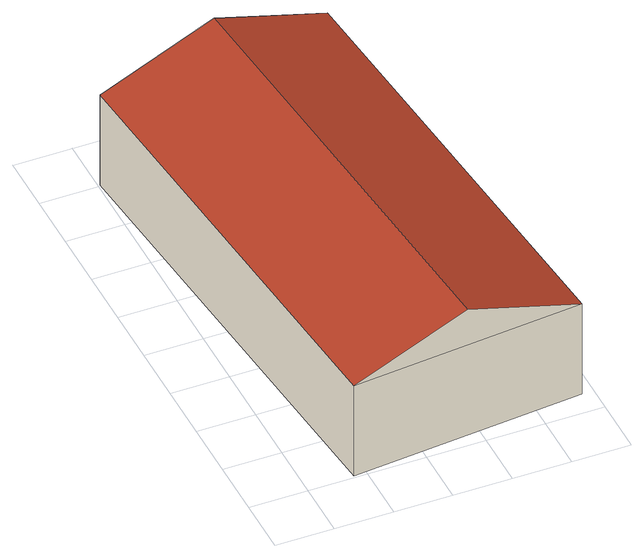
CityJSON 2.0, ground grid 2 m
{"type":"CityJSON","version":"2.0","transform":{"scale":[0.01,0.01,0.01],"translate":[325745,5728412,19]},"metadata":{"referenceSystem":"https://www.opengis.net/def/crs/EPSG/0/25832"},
"CityObjects":{
"building1":{"type":"Building","attributes":{"Geometrietyp2DReferenz":"3000","Gemeindeschluessel":"05170048","function":"31001_2720","roofType":"3100","measuredHeight":5.05},"geometry":[{"type":"Solid","lod":"2","boundaries":[[[[0,1,2,3]],[[4,5,1,0]],[[6,7,5,4]],[[3,2,7,6]],[[0,8,4]],[[6,9,3]],[[3,9,8,0]],[[4,8,9,6]],[[1,5,7,2]]]],"semantics":{"surfaces":[{"type":"WallSurface"},{"type":"RoofSurface"},{"type":"GroundSurface"}],"values":[[0,0,0,0,0,0,1,1,2]]}}]}
},
"vertices":[
[7,1605,422],[7,1605,60],[158,8,60],[158,8,422],[808,1683,422],[808,1683,60],[960,85,422],[960,85,60],[407,1644,565],[559,46,565]
]}
